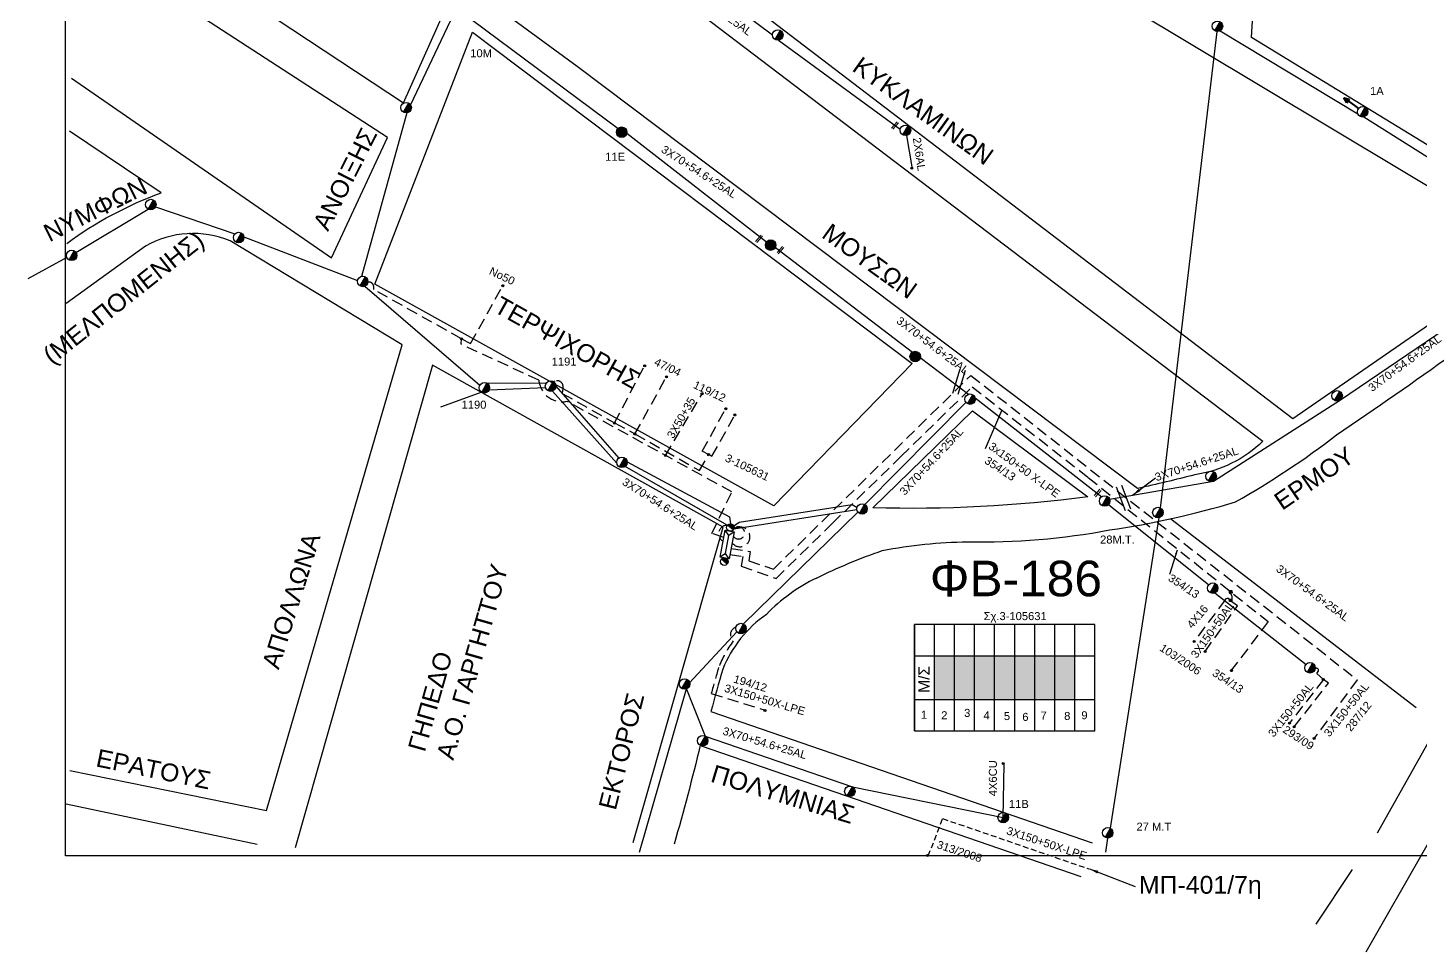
# Model space of a CAD drawing. Header units: millimetres. Extents: x 1451 to 4015, y 754 to 2365.
# Drawn here: x 1476.5 to 1789.7, y 754.4 to 962.3 of the extents above; entities that cross this region are included whole.
import ezdxf
from ezdxf.enums import TextEntityAlignment as Align

# ---------------------------------------------------------------- set-up
doc = ezdxf.new("R2010")
doc.units = ezdxf.units.MM
doc.linetypes.add('DASHED', pattern=[19.05, 12.7, -6.35])
for name, color, linetype in [('Ασφαλειοκιβώτια Χ.Τ 9 αναχωρήσεων', 7, 'Continuous'), ('Γέφυρες Εναερίου Δικτύου', 7, 'Continuous'), ('Γυμνά εναέρια ΧΤ και ΦΟΠ (3Φ)   4x50+16AL', 7, 'Continuous'), ('Εναέρια παροχή ΧΤ 4x16', 7, 'SYN_LINE'), ('Επίτονοι', 7, 'Continuous'), ('Επιγραφές - Σχήματα', 7, 'Continuous'), ('Καλώδια ΧΤ   2x6AL', 7, 'DASHED'), ('Καλώδια ΧΤ   3x150+50AL', 7, 'DASHED'), ('Καλώδια ΧΤ   3x150+50CU', 7, 'DASHED'), ('Καλώδια ΧΤ   3x150AL+50XLPE', 7, 'DASHED'), ('Μηχανική τομή', 7, 'Continuous'), ('Στύλος Ξύλινος', 7, 'Continuous'), ('Στύλος Ξύλινος @ 1', 7, 'Continuous'), ('Στύλος ΦΜ', 7, 'Continuous'), ('Στύλος ΦΜ @ 1', 7, 'Continuous'), ('Συνδέσεις', 7, 'Continuous'), ('Συνεστραμμένα ΧΤ   3x70+54.6+25AL', 7, 'SYN_LINE'), ('Τομή', 7, 'Continuous'), ('Υποσταθμός εναέριος 2 στύλων', 7, 'Continuous'), ('Υποσταθμός πόλεως', 7, 'Continuous'), ('Υπόβαθρο ΔΕΗ', 7, 'Continuous'), ('Υπόγεια Καλώδια Δικτύου ΧΤ   .06', 7, 'DASHED')]:
    doc.layers.add(name, color=color, linetype=linetype)
doc.styles.get("Standard").update_dxf_attribs({"font": 'ARIAL.TTF'})
doc.linetypes.add('SYN_LINE', pattern='A,0.5,-0.0001,["/\\/\\/\\/",Standard,S=0.1,R=0,X=0,Y=-0.05],-0.25', length=0.7501)
doc.dimstyles.new('ISO-25', dxfattribs={"dimtxt": 2.5, "dimasz": 2.5, "dimexe": 1.25, "dimexo": 0.625, "dimtad": 1, "dimtxsty": 'Standard', "dimcen": 2.5, "dimadec": 0, "dimazin": 0, "dimtfac": 1, "dimtmove": 0, "dimatfit": 3, "dimfxl": 1, "dimarcsym": 0})

# ---------------------------------------------------------------- blocks, each defined once
blk = doc.blocks.new('ΥΠΑΡΧΩΝ ΤΣΙΜΕΝΤΕΝΙΟΣ ΣΤΥΛΟΣ')
at = {"layer": 'Στύλος ΦΜ'}
blk.add_hatch(color=7, dxfattribs=at).paths.add_polyline_path([(-1.29, -2.28, 0.574793), (2.62, 0, 0.268822), (1.3, 2.27)])
at = {"layer": 'Στύλος ΦΜ', "color": 7}
blk.add_line((-1.29, -2.28), (1.3, 2.27), dxfattribs=at)
blk.add_circle((0, 0), 2.62, dxfattribs=at)
at = {"layer": 'Στύλος ΦΜ', "flags": 4}
for tag, p in [('ΤΥΠΟΣ', (-4.91, 3.03)), ('ΑΡΙΘΜΟΣ', (-4.68, 8.05))]:
    blk.add_attdef(tag, p, '', height=4, dxfattribs=at)
blk = doc.blocks.new('ΥΠΑΡΧΩΝ ΞΥΛΙΝΟΣ ΣΤΥΛΟΣ')
at = {"layer": 'Στύλος Ξύλινος'}
h = blk.add_hatch(color=256, dxfattribs=at)
h.paths.add_polyline_path([(-2.62, 0, 0.270008), (-1.29, -2.28), (1.3, 2.27, 0.576266)])
h.paths.add_polyline_path([(-1.29, -2.28, 0.574793), (2.62, 0, 0.268822), (1.3, 2.27)])
blk.add_line((-1.29, -2.28), (1.3, 2.27), dxfattribs=at)
blk.add_circle((0, 0), 2.62, dxfattribs=at)
at = {"layer": 'Στύλος Ξύλινος', "flags": 4}
for tag, p in [('ΑΡΙΘΜΟΣ', (-4.91, 8.6)), ('ΤΥΠΟΣ', (-4.85, 3.39))]:
    blk.add_attdef(tag, p, '', height=4, dxfattribs=at)
blk = doc.blocks.new('ΥΠΟΣΤΑΘΜΟΣ ΕΝΑΕΡΙΟΣ ΕΠΙ 2 ΣΤΥΛΩΝ')
at = {"layer": 'Υποσταθμός εναέριος 2 στύλων', "linetype": 'Continuous'}
for points in [[(-11.97, -2.11, 0.574793), (-8.45, -0.07, 0.268822), (-9.64, 1.98)], [(9.68, -2.15, 0.574793), (13.19, -0.1, 0.268822), (12.01, 1.95)]]:
    blk.add_hatch(color=256, dxfattribs=at).paths.add_polyline_path(points)
for p, q in [((-11.97, -2.11), (-9.64, 1.98)), ((9.68, -2.15), (12.01, 1.95))]:
    blk.add_line(p, q, dxfattribs=at)
for centre in [(-10.81, -0.07), (10.84, -0.1)]:
    blk.add_circle(centre, 2.36, dxfattribs=at)
at = {"layer": 'Υποσταθμός πόλεως', "linetype": 'Continuous', "ltscale": 40}
blk.add_lwpolyline([(-8.57, 2.82), (8.57, 2.82), (8.57, -2.82), (-8.57, -2.82)], close=True, dxfattribs=at)
for points in [[(-5.75, 0), (-8.57, 2.82)], [(-8.57, -2.82), (-5.75, 0)], [(-5.75, 0), (5.75, 0)], [(5.75, 0), (8.57, 2.82)], [(8.57, -2.82), (5.75, 0)]]:
    blk.add_lwpolyline(points, dxfattribs=at)
at = {"layer": 'Υποσταθμός εναέριος 2 στύλων', "ltscale": 40, "flags": 1}
for tag, p in [('ΜΕΤΑΣΧΗΜΑΤΙΣΜΟΣ', (14.09, 2.51)), ('ΙΣΧΥΣ', (14.07, -0.28)), ('ΑΡΙΘΜΟΣ', (14.19, -3))]:
    blk.add_attdef(tag, p, '', height=1.8, dxfattribs=at)
blk = doc.blocks.new('ΕΠΙΤΟΝΟΣ')
at = {"layer": 'Επίτονοι', "lineweight": 40, "ltscale": 40}
blk.add_hatch(color=256, dxfattribs=at).paths.add_polyline_path([(-1.13, 6.47), (0, 9.1), (1.13, 6.47)])
for p, q in [((-1.13, 6.47), (0, 9.1)), ((0, 9.1), (1.13, 6.47)), ((1.13, 6.47), (-1.13, 6.47)), ((-1.13, 6.47), (0, 6.47)), ((0, 6.47), (0, 0))]:
    blk.add_line(p, q, dxfattribs=at)
blk = doc.blocks.new('ΑΣΦΑΛΕΙΟΚΙΒΩΤΙΟ ΥΠΟΣΤΑΘΜΟΥ 9 ΑΝΑΧΩΡΗΣΕΩΝ')
at = {"layer": 'Ασφαλειοκιβώτια Χ.Τ 9 αναχωρήσεων', "ltscale": 40}
for p, q in [((-23.8, 40.36), (24.02, 40.36)), ((-9.72, 40.36), (-9.72, -40.64)), ((9.94, 40.36), (9.94, -40.64)), ((-23.8, 31.36), (24.02, 31.36)), ((-23.8, 22.36), (24.02, 22.36)), ((-23.8, 13.36), (24.02, 13.36)), ((-23.8, 4.36), (24.02, 4.36)), ((-23.8, -4.64), (24.02, -4.64)), ((-23.8, -13.64), (24.02, -13.64)), ((-23.8, -22.64), (24.02, -22.64)), ((-23.8, -31.64), (24.02, -31.64))]:
    blk.add_line(p, q, dxfattribs=at)
at = {"layer": 'Ασφαλειοκιβώτια Χ.Τ 9 αναχωρήσεων'}
blk.add_lwpolyline([(-23.8, -40.64), (24.02, -40.64), (24.02, 40.36), (-23.8, 40.36)], close=True, dxfattribs=at)
for s, p in [('1', (-18.36, 37.57)), ('2', (-18.56, 28.41)), ('3', (-17.5, 18.11)), ('4', (-18.62, 9.41)), ('5', (-18.93, 0.23)), ('6', (-19.29, -8.07)), ('7', (-18.68, -16.29)), ('8', (-18.87, -26.9)), ('9', (-18.56, -34.64))]:
    blk.add_text(s, height=3.6, rotation=270, dxfattribs=at).set_placement(p)
at = {"layer": 'Ασφαλειοκιβώτια Χ.Τ 9 αναχωρήσεων', "ltscale": 40}
for tag, height, p in [('ΟΝΟΜΑ', 5, (-0.16, 44.31)), ('ΚΕΙΜΕΝΟ 1', 2, (17.06, 35.59)), ('ΚΕΙΜΕΝΟ 2', 2, (17.06, 26.88)), ('ΚΕΙΜΕΝΟ 3', 2, (17.06, 17.69)), ('ΚΕΙΜΕΝΟ 4', 2, (17.06, 8.71)), ('ΚΕΙΜΕΝΟ 5', 2, (17.06, -0.13)), ('ΚΕΙΜΕΝΟ 6', 2, (17.06, -9.05)), ('ΚΕΙΜΕΝΟ 7', 2, (17.06, -18.13)), ('ΚΕΙΜΕΝΟ 8', 2, (17.06, -26.85)), ('ΚΕΙΜΕΝΟ 9', 2, (17.06, -35.99)), ('ΣΧ', 2, (-0.1, -42.64))]:
    blk.add_attdef(tag, text='', height=height, dxfattribs=at).set_placement(p, align=Align.MIDDLE_CENTER)
blk = doc.blocks.new('ΤΟΜΗ')
at = {"layer": 'Τομή', "ltscale": 40}
for p, q in [((-5.68, 0), (5.68, 0)), ((5.68, -2.33), (-5.68, -2.33))]:
    blk.add_line(p, q, dxfattribs=at)
blk = doc.blocks.new('_ΣΥΝΔΕΣΗ')
at = {"layer": 'Συνδέσεις', "linetype": 'SYN_LINE', "ltscale": 40}
blk.add_hatch(color=256, dxfattribs=at).paths.add_polyline_path([(0.5, -0.01, 1), (-0.5, -0.01, 1)])
at = {"layer": 'Συνδέσεις'}
blk.add_circle((0, -0.01), 0.5, dxfattribs=at)
blk = doc.blocks.new('ΜΗΧΑΝΙΚΗ ΤΟΜΗ')
at = {"layer": 'Μηχανική τομή', "ltscale": 40}
for p, q in [((-1.89, 0.78), (1.89, 0.78)), ((1.89, 0), (-1.89, 0))]:
    blk.add_line(p, q, dxfattribs=at)
blk = doc.blocks.new('TSONTA XT1')
at = {"ltscale": 40}
h = blk.add_hatch(color=256, dxfattribs=at)
h.dxf.hatch_style = 1
h.paths.add_polyline_path([(595.96, 2487.66), (597.07, 2488.77), (595.96, 2489.87), (594.85, 2488.77)])
blk.add_lwpolyline([(594.85, 2488.77), (595.96, 2489.87), (597.07, 2488.77), (595.96, 2487.66)], close=True, dxfattribs=at)

msp = doc.modelspace()

# ---------------------------------------------------------------- hatches: boundary and pattern name
at = {"ltscale": 0.2}
h = msp.add_hatch(color=85, dxfattribs=at)
h.dxf.hatch_style = 1
h.paths.add_polyline_path([(1707.51, 821.04), (1703.01, 821.04), (1703.01, 811.22), (1707.51, 811.22)])
at = {"layer": 'Ασφαλειοκιβώτια Χ.Τ 9 αναχωρήσεων', "ltscale": 20}
for color, points in [(173, [(1680.51, 821.04), (1680.51, 811.22), (1685.01, 811.22), (1685.01, 821.04)]), (6, [(1685.01, 821.04), (1685.01, 811.22), (1689.51, 811.22), (1689.51, 821.04)]), (62, [(1689.51, 821.04), (1689.51, 811.22), (1694.01, 811.22), (1694.01, 821.04)]), (1, [(1694.01, 821.04), (1694.01, 811.22), (1698.51, 811.22), (1698.51, 821.04)]), (151, [(1698.51, 821.04), (1698.51, 811.22), (1703.01, 811.22), (1703.01, 821.04)])]:
    msp.add_hatch(color=color, dxfattribs=at).paths.add_polyline_path(points)
at = {"layer": 'Συνεστραμμένα ΧΤ   3x70+54.6+25AL', "ltscale": 10}
h = msp.add_hatch(color=30, dxfattribs=at)
h.dxf.hatch_style = 1
h.paths.add_polyline_path([(1712.01, 821.04), (1707.51, 821.04), (1707.51, 811.22), (1712.01, 811.22)])

# ---------------------------------------------------------------- linework, layer by layer
at = {"layer": 'Γέφυρες Εναερίου Δικτύου', "ltscale": 20}
for points in [[(1731.32, 854.3), (1744.05, 961.47)], [(1720.04, 782.27), (1730.99, 852.13)], [(1719.43, 780.07), (1718.95, 776.91)]]:
    msp.add_lwpolyline(points, dxfattribs=at)
at = {"layer": 'Γυμνά εναέρια ΧΤ και ΦΟΠ (3Φ)   4x50+16AL', "color": 6, "ltscale": 20}
for points in [[(1744.72, 961.63), (1775.71, 942.95)], [(1777.05, 942.27), (1808, 922.81)]]:
    msp.add_lwpolyline(points, dxfattribs=at)
at = {"layer": 'Εναέρια παροχή ΧΤ 4x16', "color": 30, "linetype": 'DASHED', "ltscale": 0.2}
msp.add_lwpolyline([(1746.79, 833.83, 0.409597), (1745.85, 833.66), (1738.91, 824.32)], format="xyb", dxfattribs=at)
at = {"layer": 'Επιγραφές - Σχήματα'}
msp.add_lwpolyline([(1485, 1776.03), (2988.77, 1776.03), (2988.77, 776.06), (1485, 776.06)], close=True, dxfattribs=at)
at = {"layer": 'Επιγραφές - Σχήματα', "color": 6, "linetype": 'DASHED', "ltscale": 0.2}
msp.add_arc((1633.84, 848.5), 1.91, 88.9242, 241.9528, dxfattribs=at)
at = {"layer": 'Επιγραφές - Σχήματα', "color": 151, "linetype": 'DASHED', "ltscale": 0.2}
msp.add_arc((1636.73, 847.8), 2.22, 217.6515, 129.6796, dxfattribs=at)
at = {"layer": 'Επιγραφές - Σχήματα', "color": 173, "linetype": 'DASHED', "ltscale": 0.2}
msp.add_arc((1636.4, 848.7), 1.37, 215.0367, 150.5065, dxfattribs=at)
at = {"layer": 'Καλώδια ΧΤ   2x6AL', "color": 5, "linetype": 'SYN_LINE', "ltscale": 10}
msp.add_lwpolyline([(1674.2, 938.1), (1675.43, 930.59)], dxfattribs=at)
at = {"layer": 'Καλώδια ΧΤ   3x150+50AL', "color": 85, "ltscale": 0.2}
msp.add_lwpolyline([(1634.76, 845.22), (1639, 844.53), (1638.7, 842.4), (1644.26, 840.55), (1688.66, 884.13), (1775.58, 815.67), (1765.88, 802.51)], dxfattribs=at)
at = {"layer": 'Καλώδια ΧΤ   3x150+50AL', "color": 30, "ltscale": 0.2}
msp.add_lwpolyline([(1634.47, 843.85), (1637.34, 843.39), (1636.99, 841.25), (1644.83, 838.46), (1657.55, 850.88), (1672.98, 865.94), (1688.98, 881.56), (1715.07, 861.15), (1755.51, 828.74), (1747.32, 817.87)], dxfattribs=at)
msp.add_lwpolyline([(1741.35, 822.03), (1748.62, 832.29), (1747.39, 833.21), (1747.39, 833.21), (1747.39, 833.21, 0.825401), (1747.39, 833.21, 1.12587)], format="xyb", dxfattribs=at)
at = {"layer": 'Καλώδια ΧΤ   3x150+50AL', "color": 151, "ltscale": 0.2}
msp.add_lwpolyline([(1761.41, 805.09), (1769.1, 814.91), (1767.95, 815.75), (1766.52, 817.08), (1766.8, 817.55, 0.876109), (1766.09, 818.12, 1.267965)], format="xyb", dxfattribs=at)
msp.add_lwpolyline([(1767.95, 815.75), (1760.34, 805.9)], dxfattribs=at)
at = {"layer": 'Καλώδια ΧΤ   3x150+50AL', "color": 30, "ltscale": 0.2}
msp.add_arc((1746.36, 834.19), 1.07, 341.0911, 64.2277, dxfattribs=at)
at = {"layer": 'Καλώδια ΧΤ   3x150+50CU', "color": 1, "linetype": 'DASHED', "ltscale": 0.2}
msp.add_line((1619.96, 866.13), (1628.18, 879.95), dxfattribs=at)
msp.add_lwpolyline([(1633.1, 847.7), (1630.38, 848.59), (1634.9, 857.91), (1597.88, 878.26), (1597.42, 878.21, -0.415996), (1591.46, 883.05), (1573.99, 891.12), (1574.06, 892.35), (1554.37, 903.42), (1554.33, 904.11, 0.460263), (1553.03, 905.11, 11.464571)], format="xyb", dxfattribs=at)
msp.add_lwpolyline([(1574.06, 892.35), (1576.13, 891.3), (1583.36, 904.33)], dxfattribs=at)
at = {"layer": 'Καλώδια ΧΤ   3x150+50CU', "color": 173, "linetype": 'DASHED', "ltscale": 0.2}
for points in [[(1608.5, 873.43), (1615.28, 886.33)], [(1613.09, 870.97), (1620.19, 883.81)], [(1629.67, 866.36), (1630.42, 865.95), (1635.58, 875.25)]]:
    msp.add_lwpolyline(points, dxfattribs=at)
msp.add_lwpolyline([(1594.68, 882.73), (1595.18, 882.88, -0.576519), (1596.89, 881.27), (1596.74, 880.07), (1608.5, 873.43), (1613.09, 870.97), (1627.63, 862.72), (1629.67, 866.36), (1628.22, 867.09), (1633.54, 876.66)], format="xyb", dxfattribs=at)
at = {"layer": 'Καλώδια ΧΤ   3x150AL+50XLPE', "color": 62, "ltscale": 0.2}
msp.add_line((1630.26, 812.61), (1642.35, 808.8), dxfattribs=at)
msp.add_lwpolyline([(1635.79, 827.5, 0.580112), (1635.2, 824.4, 0.059506), (1631.88, 818.4, 0.000165), (1630.26, 812.61)], format="xyb", dxfattribs=at)
at = {"layer": 'Καλώδια ΧΤ   3x150AL+50XLPE', "color": 1, "linetype": 'DASHED', "ltscale": 0.1}
msp.add_lwpolyline([(1679.08, 776.06), (1682.31, 784.45), (1715.2, 773.12)], dxfattribs=at)
at = {"layer": 'Συνεστραμμένα ΧΤ   3x70+54.6+25AL', "color": 62, "ltscale": 10}
for p, q in [((1624.25, 814.71), (1628.92, 802.99)), ((1695.93, 784.69), (1696.13, 796.7))]:
    msp.add_line(p, q, dxfattribs=at)
at = {"layer": 'Συνεστραμμένα ΧΤ   3x70+54.6+25AL', "color": 5, "ltscale": 20}
for points in [[(1619.95, 978.74), (1644.05, 960.74)], [(1645.4, 959.52), (1672.79, 939.47)]]:
    msp.add_lwpolyline(points, dxfattribs=at)
at = {"layer": 'Συνεστραμμένα ΧΤ   3x70+54.6+25AL', "color": 1, "ltscale": 20}
for points in [[(1572.2, 965.22), (1562.6, 944.98)], [(1573.33, 966.42), (1609.3, 939.69)], [(1561.77, 943.19), (1551.56, 906.4)], [(1611.25, 938.58), (1642.69, 914.14)], [(1644.68, 912.9), (1675.49, 889.36)]]:
    msp.add_lwpolyline(points, dxfattribs=at)
at = {"layer": 'Συνεστραμμένα ΧΤ   3x70+54.6+25AL', "color": 173, "ltscale": 20}
for points in [[(1487.33, 911.8), (1503.6, 921.53)], [(1505.25, 922.05), (1523.09, 915.94)], [(1525.11, 915.29), (1550.71, 905.48)], [(1485.3, 910.63), (1476.52, 905.85)], [(1552.35, 904.18), (1578.2, 881.94)], [(1595.27, 881.73), (1609.47, 865.54)], [(1611.33, 864.71), (1634.34, 852.34), (1634.57, 850.76)]]:
    msp.add_lwpolyline(points, dxfattribs=at)
at = {"layer": 'Συνεστραμμένα ΧΤ   3x70+54.6+25AL', "color": 6, "ltscale": 20}
for points in [[(1771.8, 878.61), (1797.43, 896.05)], [(1609.01, 864.36), (1594.53, 880.61)], [(1743.24, 860.37), (1771.8, 878.61)], [(1633.87, 850.41), (1610.87, 863.64)], [(1719.86, 856.27), (1743.24, 860.37)]]:
    msp.add_lwpolyline(points, dxfattribs=at)
at = {"layer": 'Συνεστραμμένα ΧΤ   3x70+54.6+25AL', "color": 1, "ltscale": 15}
msp.add_lwpolyline([(1677.28, 888.13), (1688.12, 879.9)], dxfattribs=at)
at = {"layer": 'Συνεστραμμένα ΧΤ   3x70+54.6+25AL', "ltscale": 10}
msp.add_lwpolyline([(1578.64, 880.32), (1569.35, 876.99)], dxfattribs=at)
at = {"layer": 'Συνεστραμμένα ΧΤ   3x70+54.6+25AL', "color": 173, "ltscale": 15}
msp.add_lwpolyline([(1579.8, 882.36), (1593.22, 882.49)], dxfattribs=at)
at = {"layer": 'Συνεστραμμένα ΧΤ   3x70+54.6+25AL', "color": 6, "ltscale": 15}
msp.add_lwpolyline([(1592.98, 881.33), (1580.27, 880.82)], dxfattribs=at)
at = {"layer": 'Συνεστραμμένα ΧΤ   3x70+54.6+25AL', "color": 151, "ltscale": 20}
for points in [[(1664.77, 855.11), (1687.55, 878.06)], [(1689.62, 879.11), (1718.09, 856.85)], [(1635.02, 850.03), (1636.54, 851.12), (1661.98, 855.08), (1663.06, 854.43)], [(1719.62, 855.08), (1742.16, 837.03)], [(1743.55, 835.21), (1764.05, 819.14)]]:
    msp.add_lwpolyline(points, dxfattribs=at)
at = {"layer": 'Συνεστραμμένα ΧΤ   3x70+54.6+25AL', "color": 62, "ltscale": 20}
for points in [[(1663.02, 853.9), (1635.31, 849.51)], [(1637.51, 828.22), (1663.26, 853.36)], [(1625.4, 814.98), (1636, 826.47)], [(1614.12, 776.86), (1624.67, 813.61)], [(1628.92, 802.99), (1662.01, 791.59), (1695.93, 784.69)]]:
    msp.add_lwpolyline(points, dxfattribs=at)
at = {"layer": 'Υπόβαθρο ΔΕΗ'}
for p, q in [((1630.17, 808.56), (1715.97, 778.99)), ((1628.02, 800.84), (1713.37, 771.43))]:
    msp.add_line(p, q, dxfattribs=at)
for points in [[(1665.09, 1152.26), (1825.09, 1055.67), (1899.44, 1010.27), (1874.84, 953.32), (1847.39, 901.75), (1751.77, 960.09), (1755.73, 1026.54), (1773.95, 1016.42)], [(1485.86, 995.03), (1560.99, 945.45), (1570.21, 965.89), (1484.98, 1024)], [(1486.37, 950.96), (1544.8, 910.58), (1557.45, 937.6), (1484.44, 984.99)], [(1612.71, 779.1), (1632.94, 850.01), (1567.53, 886.44), (1536.62, 777.89)], [(1733.61, 851.89), (1788.85, 809.45)], [(1893.45, 777.35), (1816.84, 823.24), (1777.48, 754.41)], [(1528.12, 778.6), (1485.13, 787.71)], [(1766.31, 760.73), (1774.49, 772.99)]]:
    msp.add_lwpolyline(points, dxfattribs=at)
for points in [[(1761.05, 874.38), (1593.65, 1002.16), (1616.27, 1031.7), (1815.81, 912.11)], [(1675.43, 886.77), (1644.34, 854.81), (1554.6, 904.66), (1576.58, 961.33)]]:
    msp.add_lwpolyline(points, close=True, dxfattribs=at)
for points in [[(1726.11, 858.68), (1600.13, 953.59), (1579.69, 968.56), (1590.91, 993.54), (1754.37, 869.36, -0.1594), (1739.05, 861.78, -0.009092), (1726.11, 858.68, -4.644602)], [(1485.26, 913.82, -0.071599), (1506.52, 925.16), (1485.87, 939.02)], [(1485.94, 795.3), (1530.18, 786.3), (1560.7, 891), (1522.02, 914.38, 0.234299), (1502.99, 913.16), (1485.17, 900.31)], [(1653.9, 838.54, -0.030508), (1668.74, 844.74, -0.044989), (1687.89, 846.7, 0.050988), (1719.88, 849.36, 0.036708), (1748.2, 855.69, 0.035711), (1770.93, 870.75, 0.012705), (1822.68, 907.76), (1844.25, 895.3), (1780.03, 781.16)], [(1666.58, 854.34), (1689.02, 876.18), (1714.95, 856.82, -0.039517), (1666.58, 854.34, 14.933163)], [(1653.9, 838.54, 0.08773), (1642.66, 830.37, 0.143982), (1632.83, 818.08, 0.000271), (1630.17, 808.56, 0.000271)], [(1627.76, 800.95, -0.013162), (1621.9, 778.7)]]:
    msp.add_lwpolyline(points, format="xyb", dxfattribs=at)

# ---------------------------------------------------------------- block references
at = {"layer": 'Ασφαλειοκιβώτια Χ.Τ 9 αναχωρήσεων', "xscale": 0.5, "yscale": 0.5, "zscale": 0.5, "rotation": 90}
msp.add_blockref('ΑΣΦΑΛΕΙΟΚΙΒΩΤΙΟ ΥΠΟΣΤΑΘΜΟΥ 9 ΑΝΑΧΩΡΗΣΕΩΝ', (1696.19, 816.07), dxfattribs=at)
at = {"layer": 'Επίτονοι', "xscale": 0.4499999999999094, "yscale": 0.4499999999999094, "zscale": 0.4499999999999094, "rotation": 55.14014601372631}
msp.add_blockref('ΕΠΙΤΟΝΟΣ', (1775.89, 944.19), dxfattribs=at)
at = {"layer": 'Μηχανική τομή', "xscale": 0.5000000000001787, "yscale": 0.5000000000001787, "zscale": 0.5000000000001787, "rotation": 48.19887228912135}
for p in [(1671.73, 940.19), (1641.12, 914.71), (1645.97, 912.18), (1717.32, 857.55)]:
    msp.add_blockref('ΜΗΧΑΝΙΚΗ ΤΟΜΗ', p, dxfattribs=at)
at = {"layer": 'Στύλος Ξύλινος @ 1', "ltscale": 40}
ref = msp.add_blockref('ΥΠΑΡΧΩΝ ΞΥΛΙΝΟΣ ΣΤΥΛΟΣ', (1610.1, 938.83), dxfattribs=dict(at, xscale=0.4499999999998181, yscale=0.4499999999998181, zscale=0.4499999999998181))
ref.add_attrib('ΤΥΠΟΣ', '11E', (1606.39, 932.41), dxfattribs={"layer": 'Στύλος Ξύλινος', "height": 1.8, "flags": 4})
at = {"layer": 'Στύλος Ξύλινος @ 1', "ltscale": 40, "xscale": 0.4499999999998181, "yscale": 0.4499999999998181, "zscale": 0.4499999999998181}
for p in [(1643.62, 913.43), (1676.13, 888.37)]:
    msp.add_blockref('ΥΠΑΡΧΩΝ ΞΥΛΙΝΟΣ ΣΤΥΛΟΣ', p, dxfattribs=at)
at = {"layer": 'Στύλος ΦΜ @ 1', "ltscale": 40}
ref = msp.add_blockref('ΥΠΑΡΧΩΝ ΤΣΙΜΕΝΤΕΝΙΟΣ ΣΤΥΛΟΣ', (1744.13, 962.65), dxfattribs=dict(at, xscale=0.4499999999998181, yscale=0.4499999999998181, zscale=0.4499999999998181))
ref.add_attrib('ΤΥΠΟΣ', '28A M.T', (1732.21, 972.48), dxfattribs={"layer": 'Στύλος ΦΜ', "height": 1.8, "flags": 4})
ref = msp.add_blockref('ΥΠΑΡΧΩΝ ΤΣΙΜΕΝΤΕΝΙΟΣ ΣΤΥΛΟΣ', (1572.16, 966.39), dxfattribs=dict(at, xscale=0.4499999999998181, yscale=0.4499999999998181, zscale=0.4499999999998181))
ref.add_attrib('ΤΥΠΟΣ', '10Μ', (1576.04, 955.68), dxfattribs={"layer": 'Στύλος ΦΜ', "height": 1.8, "flags": 4})
at = {"layer": 'Στύλος ΦΜ @ 1', "ltscale": 40, "xscale": 0.4499999999998181, "yscale": 0.4499999999998181, "zscale": 0.4499999999998181}
for p in [(1645.23, 960.69), (1561.61, 944.35), (1673.95, 939.25), (1504.18, 922.56), (1523.94, 915.13), (1486.38, 911.11), (1551.86, 905.26), (1771.05, 879.52), (1688.49, 878.78), (1610.16, 864.58), (1742.71, 861.43), (1664.18, 854.09), (1730.73, 853.28), (1743.06, 836.28), (1636.93, 827.2), (1764.94, 818.37), (1624.25, 814.71), (1628.34, 801.97), (1661.43, 790.57)]:
    msp.add_blockref('ΥΠΑΡΧΩΝ ΤΣΙΜΕΝΤΕΝΙΟΣ ΣΤΥΛΟΣ', p, dxfattribs=at)
at = {"layer": 'Στύλος ΦΜ @ 1', "ltscale": 40}
ref = msp.add_blockref('ΥΠΑΡΧΩΝ ΤΣΙΜΕΝΤΕΝΙΟΣ ΣΤΥΛΟΣ', (1776.78, 943.42), dxfattribs=dict(at, xscale=0.4499999999998181, yscale=0.4499999999998181, zscale=0.4499999999998181))
ref.add_attrib('ΤΥΠΟΣ', '1A', (1778.45, 947.19), dxfattribs={"layer": 'Στύλος ΦΜ', "height": 1.8, "flags": 4})
ref = msp.add_blockref('ΥΠΑΡΧΩΝ ΤΣΙΜΕΝΤΕΝΙΟΣ ΣΤΥΛΟΣ', (1594.1, 881.71), dxfattribs=dict(at, xscale=0.4499999999998181, yscale=0.4499999999998181, zscale=0.4499999999998181))
ref.add_attrib('ΤΥΠΟΣ', '1191', (1594.36, 886.34), dxfattribs={"layer": 'Στύλος ΦΜ', "height": 1.8, "flags": 4})
ref = msp.add_blockref('ΥΠΑΡΧΩΝ ΤΣΙΜΕΝΤΕΝΙΟΣ ΣΤΥΛΟΣ', (1579.22, 881.34), dxfattribs=dict(at, xscale=0.4499999999998181, yscale=0.4499999999998181, zscale=0.4499999999998181))
ref.add_attrib('ΤΥΠΟΣ', '1190', (1574.09, 876.64), dxfattribs={"layer": 'Στύλος ΦΜ', "height": 1.8, "flags": 4})
ref = msp.add_blockref('ΥΠΑΡΧΩΝ ΤΣΙΜΕΝΤΕΝΙΟΣ ΣΤΥΛΟΣ', (1718.76, 855.88), dxfattribs=dict(at, xscale=0.4499999999998181, yscale=0.4499999999998181, zscale=0.4499999999998181))
ref.add_attrib('ΤΥΠΟΣ', '28Μ.Τ.', (1717.72, 846.31), dxfattribs={"layer": 'Στύλος ΦΜ', "height": 1.8, "flags": 4})
ref = msp.add_blockref('ΥΠΑΡΧΩΝ ΤΣΙΜΕΝΤΕΝΙΟΣ ΣΤΥΛΟΣ', (1695.93, 784.69), dxfattribs=dict(at, xscale=0.4499999999998181, yscale=0.4499999999998181, zscale=0.4499999999998181))
ref.add_attrib('ΤΥΠΟΣ', '11B', (1697.22, 786.84), dxfattribs={"layer": 'Στύλος ΦΜ', "height": 1.8, "flags": 4})
ref = msp.add_blockref('ΥΠΑΡΧΩΝ ΤΣΙΜΕΝΤΕΝΙΟΣ ΣΤΥΛΟΣ', (1719.45, 781.25), dxfattribs=dict(at, xscale=0.4499999999998181, yscale=0.4499999999998181, zscale=0.4499999999998181))
ref.add_attrib('ΤΥΠΟΣ', '27 M.T', (1725.91, 781.74), dxfattribs={"layer": 'Στύλος ΦΜ', "height": 1.8, "flags": 4})
at = {"layer": 'Συνδέσεις', "xscale": 0.4499999999998181, "yscale": 0.4499999999998181, "zscale": 0.4499999999998181}
for p in [(1675.38, 930.72), (1583.36, 904.31), (1574.06, 892.34), (1615.28, 886.31), (1620.19, 883.79), (1628.18, 879.96), (1633.54, 876.64), (1635.58, 875.23), (1608.5, 873.41), (1613.09, 870.95), (1619.96, 866.13), (1629.67, 866.35), (1738.9, 824.31), (1741.34, 822.02), (1747.27, 817.73), (1767.94, 815.74), (1642.34, 808.79), (1760.33, 805.89), (1761.4, 805.08), (1765.87, 802.5), (1695.93, 796.82), (1678.88, 776.17)]:
    msp.add_blockref('_ΣΥΝΔΕΣΗ', p, dxfattribs=at)
at = {"layer": 'Τομή'}
for p, xscale, yscale, zscale, rotation in [((1685.42, 882.88), 0.4999999999999744, 0.4999999999999744, 0.4999999999999744, 73.28588301824256), ((1723.53, 856.75), 0.4999999999999106, 0.4999999999999106, 0.4999999999999106, 290.824637493351)]:
    msp.add_blockref('ΤΟΜΗ', p, dxfattribs=dict(at, xscale=xscale, yscale=yscale, zscale=zscale, rotation=rotation))
at = {"layer": 'Υποσταθμός εναέριος 2 στύλων', "xscale": 0.3598542004729247, "yscale": 0.3598542004729247, "zscale": 0.3598542004729247, "rotation": 79.86855470967811}
msp.add_blockref('ΥΠΟΣΤΑΘΜΟΣ ΕΝΑΕΡΙΟΣ ΕΠΙ 2 ΣΤΥΛΩΝ', (1633.84, 846.08), dxfattribs=at)
at = {"layer": 'Υπόγεια Καλώδια Δικτύου ΧΤ   .06', "xscale": 0.3730535880980796, "yscale": 0.3730535880980796, "zscale": 0.3730535880980796, "rotation": 316.4828821644833}
for p in [(946.57, 313.35), (946.59, 315.26)]:
    msp.add_blockref('TSONTA XT1', p, dxfattribs=at)

# ---------------------------------------------------------------- texts
at = {"layer": 'Γέφυρες Εναερίου Δικτύου', "ltscale": 0.1, "attachment_point": 1}
for s, width, insert, char_height, rotation in [('ΠΟΛΥΜΝΙΑΣ', 35.147, (1631.02, 796.64), 4, 343.2342), ('4X6CU', 11.9241, (1692.71, 789.47), 1.8, 90), (' 3X150+50X-LPE', 21.2596, (1696.41, 782.9), 1.8, 341.7952), ('       313/2008', 21.2596, (1676.77, 781.09), 1.8, 341.7952)]:
    msp.add_mtext_dynamic_manual_height_columns(s, width=width, gutter_width=9, heights=[0], dxfattribs=dict(at, insert=insert, char_height=char_height, rotation=rotation))
at = {"layer": 'Εναέρια παροχή ΧΤ 4x16', "ltscale": 20}
msp.add_text('4X16', height=1.8, rotation=50.4509, dxfattribs=at).set_placement((1739.63, 829.87), align=Align.MIDDLE)
at = {"layer": 'Επιγραφές - Σχήματα', "ltscale": 20, "attachment_point": 1}
for s, insert, char_height, width, rotation in [('ΚΥΚΛΑΜΙΝΩΝ', (1664.04, 956.06), 4, 33.3738, 324.3609), ('ΑΝΟΙΞΗΣ', (1540.47, 918.15), 4, 33.3738, 63.1775), ('ΝΥΜΦΩΝ', (1479.59, 917.62), 4, 33.3738, 26.653), ('ΜΟΥΣΩΝ', (1657.17, 918.57), 4, 33.3738, 324.3609), ('(ΜΕΛΠΟΜΕΝΗΣ)', (1479.5, 889.53), 4, 33.3738, 38.3576), ('Νο50', (1580.89, 908.59), 1.8, 36.7188, 334.4329), ('ΤΕΡΨΙΧΟΡΗΣ', (1582.99, 902.1), 4, 33.3738, 330.8014), ('47/04', (1618.01, 888.15), 1.8, 36.7188, 334.4329), ('119/12', (1626.79, 883.01), 1.8, 36.7188, 334.4329), ('ΕΡΜΟΥ', (1756.42, 856.95), 4, 33.3738, 34.4001), ('3-105631', (1633.96, 866.55), 1.8, 36.7188, 334.4329), ('ΑΠΟΛΛΩΝΑ', (1529.12, 819.01), 4, 33.3738, 72.5163), ('ΓΗΠΕΔΟ\\PΑ.Ο. ΓΑΡΓΗΤΤΟΥ', (1561.96, 800.33), 4, 52.3089, 74.0889), ('ΕΚΤΟΡΟΣ', (1604.87, 787.11), 4, 33.3738, 75.9703), ('ΕΡΑΤΟΥΣ', (1492.43, 800.15), 4, 33.3738, 348.4056)]:
    msp.add_mtext(s, dxfattribs=dict(at, insert=insert, char_height=char_height, width=width, rotation=rotation))
at = {"layer": 'Επιγραφές - Σχήματα', "ltscale": 0.2, "attachment_point": 1}
for s, insert, char_height, width, rotation in [('354/13', (1692.54, 866.02), 1.8, 12.6689, 326.5794), ('354/13', (1733.86, 839.6), 1.8, 12.6689, 326.5794), ('103/2006', (1731.94, 823.89), 1.8, 12.6689, 326.5794), ('Μ/Σ', (1676.87, 812.74), 2.5, 6.8024, 90), ('354/13', (1743.78, 818.26), 1.8, 12.6689, 326.5794), ('293/09', (1759.64, 805.5), 1.8, 12.6689, 326.5794)]:
    msp.add_mtext(s, dxfattribs=dict(at, insert=insert, char_height=char_height, width=width, rotation=rotation))
at = {"layer": 'Επιγραφές - Σχήματα', "ltscale": 20, "attachment_point": 1}
for s, insert, char_height, width in [('ΦΒ-186', (1679.42, 842.45), 8, 32.9584), ('ΜΠ-401/7η', (1726.45, 771.55), 4, 33.3738)]:
    msp.add_mtext(s, dxfattribs=dict(at, insert=insert, char_height=char_height, width=width))
at = {"layer": 'Επιγραφές - Σχήματα', "ltscale": 0.2, "insert": (1691.52, 830.89), "char_height": 1.8, "width": 17.3531, "attachment_point": 1}
msp.add_mtext('Σχ.3-105631', dxfattribs=at)
at = {"layer": 'Καλώδια ΧΤ   2x6AL', "ltscale": 0.2}
msp.add_text('2X6AL', height=1.8, rotation=278.6236, dxfattribs=at).set_placement((1677.05, 933.9), align=Align.MIDDLE)
at = {"layer": 'Καλώδια ΧΤ   3x150+50AL', "ltscale": 0.2}
for s, rotation, p in [('3X50+35', 60.0376, (1623.47, 874.59)), ('3X150+50AL', 54.6879, (1742.95, 826.83)), ('3X150+50AL', 51.5365, (1760.6, 808.9)), ('3X150+50AL', 51.5365, (1773.15, 808.96)), ('287/12', 51.5365, (1775.8, 807.47))]:
    msp.add_text(s, height=1.8, rotation=rotation, dxfattribs=at).set_placement(p, align=Align.MIDDLE)
at = {"layer": 'Συνεστραμμένα ΧΤ   3x70+54.6+25AL', "ltscale": 20}
for s, rotation, p in [('3X70+54.6+25AL', 324.0921, (1631.2, 966.89)), ('3X70+54.6+25AL', 327.1558, (1627.54, 929.93)), ('3X70+54.6+25AL', 322.933, (1680.1, 890.87)), ('3X70+54.6+25AL', 36.2918, (1786.26, 886.88)), ('3X70+54.6+25AL', 47.1208, (1679.77, 864.78)), ('3x150+50 X-LPE', 323.8286, (1700.7, 862.88)), ('3X70+54.6+25AL', 18.2245, (1739.42, 864.23)), ('3X70+54.6+25AL', 327.5069, (1618.78, 855.2)), ('3X70+54.6+25AL', 323.8286, (1765.57, 835.19)), ('3X150+50X-LPE', 343.3882, (1642.31, 811.2)), ('194/12', 343.3882, (1639.06, 814.89)), ('3X70+54.6+25AL', 343.3882, (1642.31, 801.45))]:
    msp.add_text(s, height=1.8, rotation=rotation, dxfattribs=at).set_placement(p, align=Align.MIDDLE)

# ---------------------------------------------------------------- leaders
at = {"layer": 'Επιγραφές - Σχήματα', "ltscale": 40}
for points, override in [([(1695.54, 876.18), (1691.91, 867.59)], {"dimasz": 1, "dimtad": 0}), ([(1725.04, 857.17), (1730.2, 861.08)], {"dimasz": 2, "dimtad": 0}), ([(1735.04, 844.85), (1733.32, 839.35)], {"dimasz": 1, "dimtad": 0}), ([(1715.34, 773.12), (1725.65, 769.18)], {"dimasz": 2, "dimtad": 0})]:
    msp.add_leader(points, dimstyle='ISO-25', override=override, dxfattribs=at)

doc.saveas('drawing.dxf')
